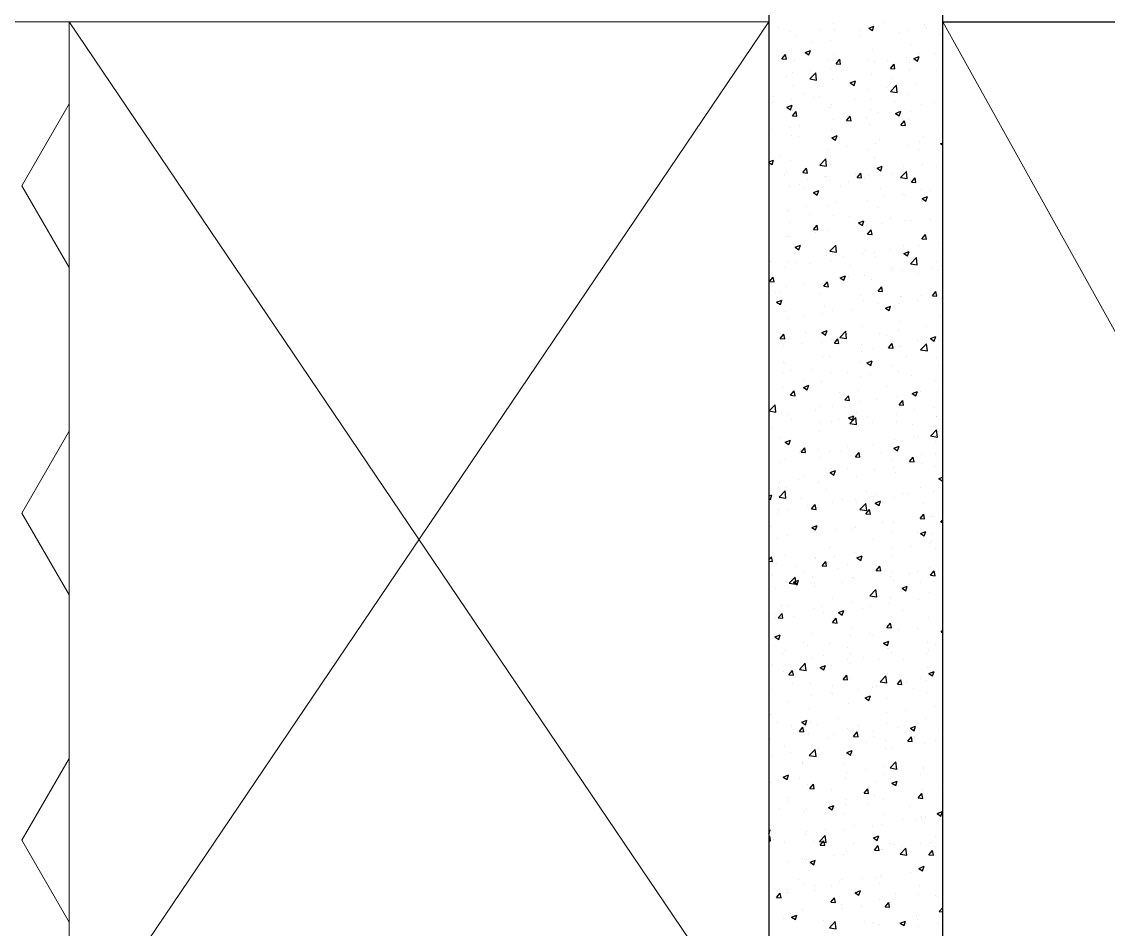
# Model space of a CAD drawing. Header units: millimetres. Extents: x 331487 to 517269, y 198509 to 399936.
# Drawn here: x 396972 to 398409, y 380013 to 381214 of the extents above; entities that cross this region are included whole.
import ezdxf

# ---------------------------------------------------------------- set-up
doc = ezdxf.new("R2010")
doc.units = ezdxf.units.MM
doc.header["$MEASUREMENT"] = 0
doc.linetypes.add('DASHED', pattern=[0.75, 0.5, -0.25])
doc.linetypes.add('DASHED2', pattern=[0.375, 0.25, -0.125])
doc.layers.add('9th_Sunk', color=251, linetype='DASHED', lineweight=5)
doc.layers.add('BEAM', color=1, linetype='Continuous', lineweight=5)
doc.layers.add('COLUMN', color=6, linetype='Continuous')

msp = doc.modelspace()

# ---------------------------------------------------------------- linework, layer by layer
at = {"layer": '9th_Sunk', "linetype": 'Continuous'}
for p, q in [((396972.3, 380996.9), (397034.8, 381105.2)), ((397034.8, 381105.2), (397035.1, 381105.2)), ((397034.8, 380888.7), (396972.3, 380996.9)), ((397034.8, 380888.7), (397035.1, 380888.7)), ((396972.3, 380563.9), (397034.8, 380672.2)), ((397034.8, 380672.2), (397035.1, 380672.2)), ((397034.8, 380455.7), (396972.3, 380563.9)), ((397034.8, 380455.7), (397035.1, 380455.7)), ((396972.3, 380130.9), (397034.8, 380239.1)), ((397034.8, 380239.1), (397035.1, 380239.1)), ((397034.8, 380022.6), (396972.3, 380130.9)), ((397034.8, 380022.6), (397035.1, 380022.6))]:
    msp.add_line(p, q, dxfattribs=at)
at = {"layer": 'BEAM', "linetype": 'DASHED2', "ltscale": 500}
msp.add_line((397035.1, 381214), (393820.1, 381214), dxfattribs=at)
at = {"layer": 'BEAM', "ltscale": 250}
for p, q in [((397035.1, 379844), (397035.1, 381214)), ((397035.1, 379844), (397960.1, 381214)), ((397035.1, 381214), (397960.1, 379844)), ((397035.1, 381214), (397960.1, 381214)), ((398190.1, 381214), (399990.1, 377974))]:
    msp.add_line(p, q, dxfattribs=at)
at = {"layer": 'COLUMN'}
for p, q in [((397960.1, 381444), (397960.1, 377744)), ((398190.1, 377974), (398190.1, 381444)), ((398190.1, 381214), (399990.1, 381214))]:
    msp.add_line(p, q, dxfattribs=at)
at = {"layer": 'COLUMN', "color": 2, "linetype": 'Continuous'}
for p, q in [((397973.3, 381206.5), (397973.3, 381206.5)), ((398026.7, 381204.2), (398026.7, 381204.2)), ((398045.8, 381211.1), (398045.8, 381211.1)), ((398047.3, 381203.9), (398047.3, 381203.9)), ((398092.2, 381205.6), (398099.2, 381208.3)), ((398092.2, 381205.6), (398097.2, 381202.2)), ((398097.2, 381202.2), (398099.2, 381208.3)), ((398098.6, 381210.9), (398098.6, 381210.9)), ((398112.4, 381213.2), (398112.4, 381213.2)), ((398165.8, 381210.9), (398165.8, 381210.9)), ((398168.3, 381206.1), (398168.3, 381206.1)), ((397987.5, 381201.1), (397987.5, 381201.1)), ((397995.3, 381196.4), (397995.3, 381196.4)), ((398042.2, 381189.5), (398042.2, 381189.5)), ((398080.1, 381202), (398080.1, 381202)), ((398080.1, 381194.5), (398080.1, 381194.5)), ((398133.5, 381199.7), (398133.5, 381199.7)), ((398143.2, 381202.8), (398143.2, 381202.8)), ((398186.8, 381197.5), (398186.8, 381197.5)), ((398008.2, 381173.3), (398015.2, 381176)), ((398013.1, 381170), (398015.2, 381176)), ((398017.2, 381186.2), (398017.2, 381186.2)), ((398097.4, 381177.6), (398097.4, 381177.6)), ((398147.9, 381184), (398147.9, 381184)), ((397977.4, 381164.8), (397982.3, 381170.5)), ((397977.4, 381164.8), (397983.4, 381164.3)), ((397983.4, 381164.3), (397982.3, 381170.5)), ((397985.7, 381166.8), (397985.7, 381166.8)), ((397994.1, 381163.1), (397994.1, 381163.1)), ((398008.2, 381173.3), (398013.1, 381170)), ((398039.1, 381164.6), (398039.1, 381164.6)), ((398046, 381170.6), (398046, 381170.6)), ((398049.2, 381158.5), (398054, 381164.3)), ((398055.1, 381158), (398054, 381164.3)), ((398092.5, 381162.3), (398092.5, 381162.3)), ((398100, 381161.5), (398100, 381161.5)), ((398116.9, 381163.3), (398116.9, 381163.3)), ((398142, 381166.6), (398142, 381166.6)), ((398151.9, 381165.3), (398158.9, 381168)), ((398151.9, 381165.3), (398156.9, 381162)), ((398156.9, 381162), (398158.9, 381168)), ((398158.3, 381171.5), (398158.3, 381171.5)), ((398179.8, 381171.6), (398179.8, 381171.6)), ((397990.9, 381146.7), (397990.9, 381146.7)), ((398014.4, 381138.3), (398022.2, 381146.4)), ((398015.9, 381150), (398015.9, 381150)), ((398023.3, 381136.9), (398022.2, 381146.4)), ((398041.7, 381151.5), (398041.7, 381151.5)), ((398049.2, 381158.5), (398055.1, 381158)), ((398053.8, 381155), (398053.8, 381155)), ((398120.9, 381152.3), (398125.7, 381158)), ((398120.9, 381152.3), (398126.9, 381151.7)), ((398126.9, 381151.7), (398125.7, 381158)), ((398145.9, 381160.1), (398145.9, 381160.1)), ((398146.7, 381150.7), (398146.7, 381150.7)), ((398182.3, 381149.5), (398182.3, 381149.5)), ((397983.3, 381141.5), (397983.3, 381141.5)), ((398014.4, 381138.3), (398023.3, 381136.9)), ((398044.8, 381137.3), (398044.8, 381137.3)), ((398067.9, 381133.1), (398074.9, 381135.8)), ((398067.9, 381133.1), (398072.8, 381129.7)), ((398072.8, 381129.7), (398074.9, 381135.8)), ((398096.2, 381144.3), (398096.2, 381144.3)), ((398123.9, 381139.5), (398123.9, 381139.5)), ((398153.5, 381132.2), (398153.5, 381132.2)), ((397992.9, 381129.8), (397992.9, 381129.8)), ((398007.3, 381119.5), (398007.3, 381119.5)), ((398065.6, 381129.5), (398065.6, 381129.5)), ((398090.6, 381123.9), (398090.6, 381123.9)), ((398115.7, 381127.2), (398115.7, 381127.2)), ((398121.1, 381121.7), (398128.9, 381129.9)), ((398121.1, 381121.7), (398130, 381120.3)), ((398130, 381120.3), (398128.9, 381129.8)), ((397964.6, 381107.3), (397964.6, 381107.3)), ((397966.2, 381115.7), (397966.2, 381115.7)), ((397983.8, 381100.8), (397990.8, 381103.5)), ((397988.8, 381097.5), (397990.8, 381103.5)), ((397989.6, 381110.6), (397989.6, 381110.6)), ((398019.6, 381113.5), (398019.6, 381113.5)), ((398027.5, 381115.6), (398027.5, 381115.6)), ((398043.6, 381104), (398043.6, 381104)), ((398073, 381111.2), (398073, 381111.2)), ((398094.9, 381111), (398094.9, 381111)), ((398126.4, 381109), (398126.4, 381109)), ((398145.5, 381117.5), (398145.5, 381117.5)), ((398162.1, 381104.5), (398162.1, 381104.5)), ((398179.8, 381106.7), (398179.8, 381106.7)), ((397983.8, 381100.8), (397988.8, 381097.5)), ((397987.3, 381102.3), (397987.3, 381102.3)), ((397991.3, 381089.6), (397996.1, 381095.3)), ((397991.3, 381089.6), (397997.3, 381089.1)), ((397991.7, 381096.5), (397991.7, 381096.5)), ((397997.3, 381089.1), (397996.1, 381095.3)), ((398040.7, 381100), (398040.7, 381100)), ((398063, 381083.3), (398067.9, 381089.1)), ((398069, 381082.8), (398067.9, 381089)), ((398094.1, 381097.8), (398094.1, 381097.8)), ((398103.8, 381094.5), (398103.8, 381094.5)), ((398127.2, 381092.7), (398127.2, 381092.7)), ((398127.6, 381092.8), (398134.6, 381095.5)), ((398127.6, 381092.8), (398132.5, 381089.5)), ((398132.5, 381089.5), (398134.6, 381095.5)), ((398147.5, 381095.5), (398147.5, 381095.5)), ((397987.2, 381074.5), (397987.2, 381074.5)), ((398001.2, 381076.1), (398001.2, 381076.1)), ((398045.5, 381084.5), (398045.5, 381084.5)), ((398063, 381083.3), (398069, 381082.8)), ((398064.3, 381084.4), (398064.3, 381084.4)), ((398089.3, 381087.7), (398089.3, 381087.7)), ((398093.7, 381077.8), (398093.7, 381077.8)), ((398134.8, 381077), (398139.6, 381082.8)), ((398134.8, 381077), (398140.7, 381076.5)), ((398140.7, 381076.5), (398139.6, 381082.8)), ((398144.2, 381084.2), (398144.2, 381084.2)), ((397963.3, 381071.1), (397963.3, 381071.1)), ((397990.4, 381063.2), (397990.4, 381063.2)), ((397999.7, 381062.6), (397999.7, 381062.6)), ((398042.4, 381070.7), (398042.4, 381070.7)), ((398043.5, 381060.6), (398050.5, 381063.3)), ((398043.5, 381060.6), (398048.5, 381057.2)), ((398048.5, 381057.2), (398050.5, 381063.3)), ((398053.1, 381060.4), (398053.1, 381060.4)), ((398164.1, 381061.6), (398164.1, 381061.6)), ((398189.1, 381064.9), (398189.1, 381064.9)), ((398063, 381048.3), (398063, 381048.3)), ((398100.9, 381053.3), (398100.9, 381053.3)), ((398106.5, 381058.1), (398106.5, 381058.1)), ((398143, 381050.9), (398143, 381050.9)), ((398159.9, 381055.9), (398159.9, 381055.9)), ((398187.2, 381052.6), (398190.1, 381053.7)), ((398187.2, 381052.6), (398190.1, 381050.6)), ((397974.9, 381036.7), (397974.9, 381036.7)), ((398027.7, 381024.3), (398035.4, 381032.4)), ((398036.5, 381022.9), (398035.4, 381032.4)), ((398038, 381045), (398038, 381045)), ((398041.2, 381037.4), (398041.2, 381037.4)), ((398092.5, 381044.5), (398092.5, 381044.5)), ((398099.7, 381034.9), (398099.7, 381034.9)), ((398158, 381044.9), (398158, 381044.9)), ((397960.1, 381028.6), (397966.5, 381031)), ((397960.1, 381027.9), (397964.5, 381025)), ((397964.5, 381025), (397966.5, 381031)), ((397989.2, 381029.9), (397989.2, 381029.9)), ((398005.2, 381014.4), (398010, 381020.1)), ((398011.2, 381013.8), (398010, 381020.1)), ((398027.6, 381024.3), (398036.5, 381022.9)), ((398041.4, 381024.8), (398041.4, 381024.8)), ((398103.2, 381020.3), (398110.2, 381023)), ((398103.2, 381020.3), (398108.2, 381016.9)), ((398108.2, 381016.9), (398110.2, 381023)), ((398137.8, 381022.2), (398137.8, 381022.2)), ((398141.8, 381017.6), (398141.8, 381017.6)), ((398162.8, 381025.5), (398162.8, 381025.5)), ((398182, 381022.9), (398182, 381022.9)), ((397980.3, 381011.5), (397980.3, 381011.5)), ((397983, 381014.8), (397983, 381014.8)), ((398005.2, 381014.4), (398011.2, 381013.8)), ((398011.7, 381005.6), (398011.7, 381005.6)), ((398033.6, 381009.3), (398033.6, 381009.3)), ((398036.7, 381008.9), (398036.7, 381008.9)), ((398040, 381004.1), (398040, 381004.1)), ((398065.3, 381002.9), (398065.3, 381002.9)), ((398074.6, 381013.8), (398074.6, 381013.8)), ((398076.9, 381008.1), (398081.7, 381013.8)), ((398076.9, 381008.1), (398082.9, 381007.6)), ((398082.9, 381007.6), (398081.7, 381013.8)), ((398087, 381007), (398087, 381007)), ((398091.3, 381011.2), (398091.3, 381011.2)), ((398123.6, 381012.9), (398123.6, 381012.9)), ((398134.4, 381007.8), (398142.2, 381015.9)), ((398134.4, 381007.8), (398143.3, 381006.4)), ((398140.4, 381004.8), (398140.4, 381004.8)), ((398143.3, 381006.4), (398142.2, 381015.9)), ((398148.6, 381001.8), (398153.5, 381007.6)), ((398154.6, 381001.3), (398153.5, 381007.6)), ((397988, 380996.6), (397988, 380996.6)), ((398001.3, 380998.1), (398001.3, 380998.1)), ((398007, 380992.9), (398007, 380992.9)), ((398019.2, 380988), (398026.2, 380990.7)), ((398024.2, 380984.7), (398026.2, 380990.7)), ((398054.7, 380995.9), (398054.7, 380995.9)), ((398108.1, 380993.6), (398108.1, 380993.6)), ((398148.6, 381001.8), (398154.6, 381001.3)), ((398161.5, 380991.4), (398161.5, 380991.4)), ((398174.4, 380991), (398174.4, 380991)), ((398019.2, 380988), (398024.2, 380984.7)), ((398048.3, 380974.4), (398048.3, 380974.4)), ((398090.1, 380977.9), (398090.1, 380977.9)), ((398111.5, 380982.7), (398111.5, 380982.7)), ((398136.5, 380986), (398136.5, 380986)), ((398140.6, 380984.3), (398140.6, 380984.3)), ((398161.8, 380977.9), (398161.8, 380977.9)), ((398162.9, 380980), (398169.9, 380982.7)), ((398162.9, 380980), (398167.9, 380976.7)), ((398167.9, 380976.7), (398169.9, 380982.7)), ((397960.4, 380960.7), (397960.4, 380960.7)), ((397985.4, 380966.1), (397985.4, 380966.1)), ((397986.8, 380963.4), (397986.8, 380963.4)), ((398010.4, 380969.4), (398010.4, 380969.4)), ((398038.7, 380970.8), (398038.7, 380970.8)), ((398103.5, 380967.9), (398103.5, 380967.9)), ((397986.9, 380947.9), (397986.9, 380947.9)), ((398013.8, 380958.5), (398013.8, 380958.5)), ((398045.2, 380957.9), (398045.2, 380957.9)), ((398067.1, 380956.2), (398067.1, 380956.2)), ((398078.9, 380947.8), (398085.9, 380950.5)), ((398078.9, 380947.8), (398083.9, 380944.4)), ((398083.9, 380944.4), (398085.9, 380950.5)), ((398110.2, 380946.6), (398110.2, 380946.6)), ((398120.5, 380954), (398120.5, 380954)), ((398139.4, 380951), (398139.4, 380951)), ((398148.1, 380951.6), (398148.1, 380951.6)), ((398173.9, 380951.7), (398173.9, 380951.7)), ((398019.1, 380939.1), (398023.9, 380944.9)), ((398019.1, 380939.1), (398025, 380938.6)), ((398022, 380935), (398022, 380935)), ((398025, 380938.6), (398023.9, 380944.9)), ((398037.5, 380937.6), (398037.5, 380937.6)), ((398085.1, 380943.3), (398085.1, 380943.3)), ((398088.9, 380944.6), (398088.9, 380944.6)), ((398090.8, 380932.9), (398095.6, 380938.6)), ((398090.8, 380932.9), (398096.8, 380932.3)), ((398096.8, 380932.3), (398095.6, 380938.6)), ((398162.5, 380926.6), (398167.3, 380932.3)), ((398168.5, 380926.1), (398167.3, 380932.3)), ((397984.1, 380930), (397984.1, 380930)), ((397985.6, 380930.1), (397985.6, 380930.1)), ((397994.9, 380915.5), (398001.9, 380918.2)), ((397999.8, 380912.2), (398001.9, 380918.2)), ((398040.9, 380910.4), (398048.7, 380918.5)), ((398049.8, 380909), (398048.7, 380918.5)), ((398138.2, 380917.7), (398138.2, 380917.7)), ((398157.7, 380918.2), (398157.7, 380918.2)), ((398162.5, 380926.6), (398168.5, 380926.1)), ((398184.9, 380920.4), (398184.9, 380920.4)), ((398190.1, 380925.2), (398190.1, 380925.2)), ((397994.3, 380907.4), (397994.3, 380907.4)), ((397994.9, 380915.5), (397999.8, 380912.2)), ((398036.3, 380904.3), (398036.3, 380904.3)), ((398040.9, 380910.3), (398049.8, 380909)), ((398047.7, 380905.1), (398047.7, 380905.1)), ((398058.8, 380903.8), (398058.8, 380903.8)), ((398083.9, 380907.1), (398083.9, 380907.1)), ((398087.7, 380911.3), (398087.7, 380911.3)), ((398099.4, 380908.2), (398099.4, 380908.2)), ((398101, 380902.9), (398101, 380902.9)), ((398121.7, 380912.1), (398121.7, 380912.1)), ((398138.6, 380907.5), (398145.6, 380910.2)), ((398138.6, 380907.5), (398143.6, 380904.2)), ((398143.6, 380904.2), (398145.6, 380910.2)), ((397962, 380896.2), (397962, 380896.2)), ((397982.7, 380888.2), (397982.7, 380888.2)), ((397984.4, 380896.8), (397984.4, 380896.8)), ((397995.7, 380895.5), (397995.7, 380895.5)), ((398015.4, 380893.9), (398015.4, 380893.9)), ((398041.1, 380898.2), (398041.1, 380898.2)), ((398068.7, 380891.7), (398068.7, 380891.7)), ((398122.1, 380889.4), (398122.1, 380889.4)), ((398147.6, 380893.8), (398155.4, 380901.9)), ((398147.6, 380893.8), (398156.5, 380892.4)), ((398154.4, 380900.6), (398154.4, 380900.6)), ((398156.5, 380892.4), (398155.4, 380901.9)), ((398181.7, 380896.3), (398181.7, 380896.3)), ((398188.9, 380891.9), (398188.9, 380891.9)), ((397961.2, 380870.2), (397966, 380875.9)), ((397967.2, 380869.7), (397966, 380875.9)), ((398054.6, 380875.3), (398061.6, 380878)), ((398054.6, 380875.3), (398059.5, 380871.9)), ((398059.5, 380871.9), (398061.6, 380878)), ((398065, 380876.3), (398065, 380876.3)), ((398086.4, 380878), (398086.4, 380878)), ((398123.3, 380886.3), (398123.3, 380886.3)), ((398136.9, 380884.4), (398136.9, 380884.4)), ((398158.6, 380881), (398158.6, 380881)), ((398175.5, 380887.2), (398175.5, 380887.2)), ((398183.6, 380884.3), (398183.6, 380884.3)), ((397961.2, 380870.2), (397967.2, 380869.7)), ((397983.2, 380863.5), (397983.2, 380863.5)), ((398006.7, 380866.3), (398006.7, 380866.3)), ((398032.5, 380864.4), (398032.5, 380864.4)), ((398032.9, 380863.9), (398037.8, 380869.7)), ((398032.9, 380863.9), (398038.9, 380863.4)), ((398035.1, 380871), (398035.1, 380871)), ((398038.9, 380863.4), (398037.8, 380869.7)), ((398057.6, 380867.7), (398057.6, 380867.7)), ((398095.4, 380872.7), (398095.4, 380872.7)), ((398104.7, 380857.6), (398109.5, 380863.4)), ((398110.6, 380857.1), (398109.5, 380863.4)), ((397969.4, 380856.1), (397969.4, 380856.1)), ((397970.5, 380843), (397977.5, 380845.7)), ((397974.4, 380856.5), (397974.4, 380856.5)), ((397975.5, 380839.7), (397977.5, 380845.7)), ((398027.8, 380854.3), (398027.8, 380854.3)), ((398081.1, 380852), (398081.1, 380852)), ((398085.2, 380844.7), (398085.2, 380844.7)), ((398104.7, 380857.6), (398110.6, 380857.1)), ((398134.5, 380849.8), (398134.5, 380849.8)), ((398135.7, 380851.1), (398135.7, 380851.1)), ((398157.3, 380844.8), (398157.3, 380844.8)), ((398161.5, 380851.3), (398161.5, 380851.3)), ((398176.4, 380851.4), (398181.2, 380857.1)), ((398176.4, 380851.4), (398182.4, 380850.9)), ((398182.4, 380850.8), (398181.2, 380857.1)), ((398187.7, 380858.6), (398187.7, 380858.6)), ((398187.9, 380847.5), (398187.9, 380847.5)), ((397970.5, 380843), (397975.5, 380839.7)), ((398033.9, 380837.7), (398033.9, 380837.7)), ((398044.9, 380831.3), (398044.9, 380831.3)), ((398069.1, 380833.2), (398069.1, 380833.2)), ((398103.2, 380841.3), (398103.2, 380841.3)), ((398114.3, 380835), (398121.3, 380837.7)), ((398114.3, 380835), (398119.2, 380831.7)), ((398119.2, 380831.7), (398121.2, 380837.7)), ((398132.3, 380841.5), (398132.3, 380841.5)), ((397981.9, 380830.2), (397981.9, 380830.2)), ((397986.6, 380821.2), (397986.6, 380821.2)), ((398006.2, 380825), (398006.2, 380825)), ((398031.3, 380828.2), (398031.3, 380828.2)), ((398134.5, 380817.8), (398134.5, 380817.8)), ((398186.5, 380825.3), (398186.5, 380825.3)), ((398008.3, 380803.2), (398008.3, 380803.2)), ((398030.2, 380802.8), (398037.2, 380805.4)), ((398030.2, 380802.8), (398035.2, 380799.4)), ((398032.7, 380804.4), (398032.7, 380804.4)), ((398035.2, 380799.4), (398037.2, 380805.4)), ((398054.2, 380796.4), (398062, 380804.5)), ((398063, 380795), (398061.9, 380804.5)), ((398084, 380811.4), (398084, 380811.4)), ((398106, 380802.1), (398106, 380802.1)), ((398131, 380805.4), (398131, 380805.4)), ((398168.9, 380810.4), (398168.9, 380810.4)), ((397975.1, 380795), (397979.9, 380800.7)), ((397975.1, 380795), (397981.1, 380794.5)), ((397976, 380792), (397976, 380792)), ((397981.1, 380794.4), (397979.9, 380800.7)), ((397980.7, 380796.9), (397980.7, 380796.9)), ((398005, 380788.8), (398005, 380788.8)), ((398029.4, 380789.7), (398029.4, 380789.7)), ((398042.8, 380793.8), (398042.8, 380793.8)), ((398046.8, 380788.7), (398051.6, 380794.4)), ((398046.8, 380788.7), (398052.8, 380788.2)), ((398052.8, 380788.2), (398051.6, 380794.4)), ((398054.2, 380796.4), (398063, 380795)), ((398061.7, 380800.9), (398061.7, 380800.9)), ((398082.8, 380787.5), (398082.8, 380787.5)), ((398115.1, 380798.7), (398115.1, 380798.7)), ((398118.5, 380782.4), (398123.4, 380788.2)), ((398124.5, 380781.9), (398123.4, 380788.2)), ((398157.4, 380791.6), (398157.4, 380791.6)), ((398160.9, 380779.8), (398168.7, 380788)), ((398168.4, 380796.4), (398168.4, 380796.4)), ((398169.8, 380778.4), (398168.7, 380787.9)), ((398173.9, 380794.7), (398180.9, 380797.4)), ((398173.9, 380794.7), (398178.9, 380791.4)), ((398178.9, 380791.4), (398180.9, 380797.4)), ((398185.2, 380792.1), (398185.2, 380792.1)), ((397979.9, 380785.5), (397979.9, 380785.5)), ((398082.8, 380778.2), (398082.8, 380778.2)), ((398099.1, 380781.6), (398099.1, 380781.6)), ((398118.5, 380782.4), (398124.5, 380781.9)), ((398133.3, 380784.6), (398133.3, 380784.6)), ((398136.1, 380785.2), (398136.1, 380785.2)), ((398160.9, 380779.8), (398169.8, 380778.4)), ((398189.5, 380783), (398189.5, 380783)), ((397979.5, 380763.6), (397979.5, 380763.6)), ((397982.4, 380761.6), (397982.4, 380761.6)), ((398031.4, 380771.1), (398031.4, 380771.1)), ((398040.8, 380771.6), (398040.8, 380771.6)), ((398079.7, 380762.7), (398079.7, 380762.7)), ((398089.9, 380762.5), (398096.9, 380765.2)), ((398089.9, 380762.5), (398094.9, 380759.1)), ((398094.9, 380759.1), (398096.9, 380765.2)), ((398104.7, 380766), (398104.7, 380766)), ((398123, 380759.6), (398123, 380759.6)), ((398142.6, 380770.9), (398142.6, 380770.9)), ((398181.4, 380769.7), (398181.4, 380769.7)), ((398184, 380758.8), (398184, 380758.8)), ((397978.6, 380749.4), (397978.6, 380749.4)), ((397988.4, 380752.3), (397988.4, 380752.3)), ((398016.5, 380754.4), (398016.5, 380754.4)), ((398041.8, 380750.1), (398041.8, 380750.1)), ((398064.7, 380749.6), (398064.7, 380749.6)), ((398081.6, 380744.9), (398081.6, 380744.9)), ((398095.2, 380747.8), (398095.2, 380747.8)), ((398132.1, 380751.3), (398132.1, 380751.3)), ((398148.5, 380745.6), (398148.5, 380745.6)), ((397978.3, 380730.3), (397978.3, 380730.3)), ((398005.9, 380730.2), (398012.9, 380732.9)), ((398005.9, 380730.2), (398010.9, 380726.9)), ((398006.4, 380739.6), (398006.4, 380739.6)), ((398010.9, 380726.9), (398012.9, 380732.9)), ((398030.2, 380737.8), (398030.2, 380737.8)), ((398116.3, 380731.5), (398116.3, 380731.5)), ((398179.4, 380739.8), (398179.4, 380739.8)), ((397989, 380719.8), (397993.8, 380725.5)), ((397989, 380719.8), (397994.9, 380719.2)), ((397994.9, 380719.2), (397993.8, 380725.5)), ((398053.4, 380723.2), (398053.4, 380723.2)), ((398060.7, 380713.5), (398065.5, 380719.2)), ((398066.7, 380713), (398065.5, 380719.2)), ((398078.4, 380726.5), (398078.4, 380726.5)), ((398130.9, 380718), (398130.9, 380718)), ((398149.6, 380722.2), (398156.6, 380724.9)), ((398149.6, 380722.2), (398154.6, 380718.9)), ((398154.6, 380718.9), (398156.6, 380724.9)), ((398161.2, 380724.6), (398161.2, 380724.6)), ((398182.8, 380725.5), (398182.8, 380725.5)), ((397960.7, 380699), (397968.5, 380707.1)), ((397969.6, 380697.6), (397968.5, 380707.1)), ((397968.9, 380701.2), (397968.9, 380701.2)), ((397990.2, 380714.9), (397990.2, 380714.9)), ((398029, 380704.5), (398029, 380704.5)), ((398044.6, 380704.6), (398044.6, 380704.6)), ((398060.7, 380713.5), (398066.7, 380713)), ((398080.4, 380711.6), (398080.4, 380711.6)), ((398102.9, 380714.6), (398102.9, 380714.6)), ((398132.4, 380707.2), (398137.2, 380713)), ((398132.4, 380707.2), (398138.4, 380706.7)), ((398138.4, 380706.7), (398137.2, 380712.9)), ((398178.2, 380703.7), (398178.2, 380703.7)), ((397960.7, 380699), (397969.6, 380697.6)), ((397977.1, 380697), (397977.1, 380697)), ((397986.3, 380694.6), (397986.3, 380694.6)), ((397990, 380687.8), (397990, 380687.8)), ((398022.3, 380699), (398022.3, 380699)), ((398052.1, 380687.1), (398052.1, 380687.1)), ((398065.6, 380690), (398072.6, 380692.7)), ((398065.6, 380690), (398070.6, 380686.6)), ((398067.4, 380682.4), (398075.2, 380690.5)), ((398070.6, 380686.6), (398072.6, 380692.7)), ((398076.3, 380681), (398075.2, 380690.5)), ((398075.7, 380696.7), (398075.7, 380696.7)), ((398090, 380692.1), (398090, 380692.1)), ((398129.1, 380694.5), (398129.1, 380694.5)), ((398153.1, 380700.4), (398153.1, 380700.4)), ((398181.6, 380692.2), (398181.6, 380692.2)), ((398182.5, 380692.2), (398182.5, 380692.2)), ((397963.9, 380675.5), (397963.9, 380675.5)), ((398027.1, 380683.8), (398027.1, 380683.8)), ((398043.4, 380685.6), (398043.4, 380685.6)), ((398067.4, 380682.4), (398076.3, 380681)), ((398079.1, 380678.3), (398079.1, 380678.3)), ((398096.8, 380683.3), (398096.8, 380683.3)), ((398129.6, 380684.7), (398129.6, 380684.7)), ((398150.2, 380681), (398150.2, 380681)), ((398174.2, 380665.9), (398181.9, 380674)), ((398183, 380664.5), (398181.9, 380674)), ((397975.9, 380663.7), (397975.9, 380663.7)), ((397981.6, 380657.7), (397988.6, 380660.4)), ((397986.5, 380654.4), (397988.6, 380660.4)), ((398027.8, 380671.2), (398027.8, 380671.2)), ((398126.8, 380660.9), (398126.8, 380660.9)), ((398151.9, 380664.2), (398151.9, 380664.2)), ((398157.1, 380665), (398157.1, 380665)), ((398174.1, 380665.9), (398183, 380664.5)), ((398180.4, 380658.9), (398180.4, 380658.9)), ((398189.7, 380669.2), (398189.7, 380669.2)), ((397981.6, 380657.7), (397986.5, 380654.4)), ((398000.8, 380644.3), (398000.8, 380644.3)), ((398002.4, 380648.2), (398002.4, 380648.2)), ((398002.8, 380644.5), (398007.7, 380650.3)), ((398002.8, 380644.5), (398008.8, 380644)), ((398008.8, 380644), (398007.7, 380650.3)), ((398025.8, 380647.6), (398025.8, 380647.6)), ((398040.5, 380645), (398040.5, 380645)), ((398055.8, 380645.9), (398055.8, 380645.9)), ((398063.7, 380652.6), (398063.7, 380652.6)), ((398074.6, 380638.3), (398079.4, 380644)), ((398077.9, 380645), (398077.9, 380645)), ((398080.5, 380637.7), (398079.4, 380644)), ((398098.8, 380655), (398098.8, 380655)), ((398109.2, 380643.7), (398109.2, 380643.7)), ((398125.3, 380649.7), (398132.3, 380652.4)), ((398125.3, 380649.7), (398130.3, 380646.4)), ((398128.4, 380651.4), (398128.4, 380651.4)), ((398130.2, 380646.4), (398132.3, 380652.4)), ((397974.6, 380630.5), (397974.6, 380630.5)), ((397982.2, 380635), (397982.2, 380635)), ((398026.6, 380638), (398026.6, 380638)), ((398074.6, 380638.3), (398080.5, 380637.7)), ((398122.8, 380633), (398122.8, 380633)), ((398146.3, 380632), (398151.1, 380637.7)), ((398146.3, 380632), (398152.3, 380631.5)), ((398152.3, 380631.5), (398151.1, 380637.7)), ((398162.6, 380641.4), (398162.6, 380641.4)), ((398163.4, 380629.8), (398163.4, 380629.8)), ((398181.1, 380643), (398181.1, 380643)), ((398041.3, 380617.5), (398048.3, 380620.2)), ((398041.3, 380617.5), (398046.2, 380614.1)), ((398046.2, 380614.1), (398048.3, 380620.2)), ((398064.4, 380623), (398064.4, 380623)), ((398100.5, 380621.5), (398100.5, 380621.5)), ((398125.5, 380624.8), (398125.5, 380624.8)), ((398127.2, 380618.1), (398127.2, 380618.1)), ((398179.2, 380625.6), (398179.2, 380625.6)), ((397974.4, 380604.9), (397974.4, 380604.9)), ((397999.5, 380608.2), (397999.5, 380608.2)), ((398006.1, 380613), (398006.1, 380613)), ((398025.4, 380604.7), (398025.4, 380604.7)), ((398037.4, 380613.2), (398037.4, 380613.2)), ((398076.7, 380611.7), (398076.7, 380611.7)), ((398185, 380609.5), (398190.1, 380611.4)), ((398185, 380609.5), (398189.9, 380606.1)), ((398189.9, 380606.1), (398190.1, 380606.7)), ((397960.1, 380586.3), (397964.2, 380587.9)), ((397962.2, 380581.9), (397964.2, 380587.9)), ((397973.4, 380597.2), (397973.4, 380597.2)), ((397974, 380585), (397981.7, 380593.1)), ((397982.8, 380583.6), (397981.7, 380593.1)), ((397982.9, 380597.1), (397982.9, 380597.1)), ((398036.3, 380594.8), (398036.3, 380594.8)), ((398089.7, 380592.6), (398089.7, 380592.6)), ((398102.6, 380588), (398102.6, 380588)), ((398137.1, 380590.3), (398137.1, 380590.3)), ((398143.1, 380590.3), (398143.1, 380590.3)), ((398160.9, 380598), (398160.9, 380598)), ((398177.9, 380592.3), (398177.9, 380592.3)), ((397960.1, 380583.3), (397962.2, 380581.9)), ((397973.9, 380585), (397982.8, 380583.6)), ((398004, 380583.6), (398004, 380583.6)), ((398011, 380573.7), (398011, 380573.7)), ((398016.7, 380569.3), (398021.5, 380575.1)), ((398022.7, 380568.8), (398021.5, 380575.1)), ((398044.3, 380578), (398044.3, 380578)), ((398057.4, 380581.4), (398057.4, 380581.4)), ((398074.2, 380582.1), (398074.2, 380582.1)), ((398075.5, 380578.4), (398075.5, 380578.4)), ((398080.7, 380568.5), (398088.5, 380576.6)), ((398089.6, 380567.1), (398088.5, 380576.6)), ((398099.2, 380585.4), (398099.2, 380585.4)), ((398100.9, 380577.2), (398107.9, 380579.9)), ((398100.9, 380577.2), (398105.9, 380573.8)), ((398105.9, 380573.8), (398107.9, 380579.9)), ((398110.8, 380579.1), (398110.8, 380579.1)), ((398126, 380584.8), (398126, 380584.8)), ((398164.2, 380576.9), (398164.2, 380576.9)), ((397972.2, 380563.9), (397972.2, 380563.9)), ((397973.2, 380568.8), (397973.2, 380568.8)), ((397986, 380568), (397986, 380568)), ((398016.7, 380569.3), (398022.7, 380568.8)), ((398024.1, 380571.4), (398024.1, 380571.4)), ((398080.7, 380568.5), (398089.6, 380567.1)), ((398088.4, 380563), (398093.3, 380568.8)), ((398088.4, 380563), (398094.4, 380562.5)), ((398094.4, 380562.5), (398093.3, 380568.8)), ((398160.2, 380556.8), (398165, 380562.5)), ((398166.1, 380556.2), (398165, 380562.5)), ((398174, 380559.2), (398174, 380559.2)), ((398176.7, 380559), (398176.7, 380559)), ((397963, 380546.2), (397963, 380546.2)), ((398016.4, 380544), (398016.4, 380544)), ((398016.9, 380545), (398023.9, 380547.6)), ((398016.9, 380545), (398021.9, 380541.6)), ((398021.9, 380541.6), (398023.9, 380547.6)), ((398072.9, 380545.9), (398072.9, 380545.9)), ((398074.3, 380545.1), (398074.3, 380545.1)), ((398110.8, 380550.9), (398110.8, 380550.9)), ((398124.8, 380551.5), (398124.8, 380551.5)), ((398160.2, 380556.8), (398166.1, 380556.2)), ((398187.4, 380551.9), (398190.1, 380554.8)), ((398187.4, 380551.9), (398190.1, 380551.5)), ((397971, 380530.6), (397971, 380530.6)), ((397984.7, 380534.3), (397984.7, 380534.3)), ((398022.9, 380538.1), (398022.9, 380538.1)), ((398047.9, 380542.6), (398047.9, 380542.6)), ((398069.8, 380541.7), (398069.8, 380541.7)), ((398123.2, 380539.5), (398123.2, 380539.5)), ((398156.8, 380538.4), (398156.8, 380538.4)), ((398160.6, 380536.9), (398167.6, 380539.6)), ((398160.6, 380536.9), (398165.6, 380533.6)), ((398165.6, 380533.6), (398167.6, 380539.6)), ((398176.6, 380537.2), (398176.6, 380537.2)), ((398040.2, 380518.3), (398040.2, 380518.3)), ((398098.5, 380528.3), (398098.5, 380528.3)), ((398123.6, 380518.2), (398123.6, 380518.2)), ((398147.7, 380519.8), (398147.7, 380519.8)), ((398172.7, 380523.1), (398172.7, 380523.1)), ((398175.5, 380525.7), (398175.5, 380525.7)), ((398180.8, 380516.4), (398180.8, 380516.4)), ((397960.1, 380501.9), (397963.7, 380506.1)), ((397960.1, 380500.3), (397964.8, 380499.9)), ((397964.8, 380499.8), (397963.7, 380506.1)), ((397981.9, 380508.3), (397981.9, 380508.3)), ((398021.6, 380503.2), (398021.6, 380503.2)), ((398021.7, 380504.8), (398021.7, 380504.8)), ((398030.6, 380494.1), (398035.4, 380499.8)), ((398036.6, 380493.6), (398035.4, 380499.8)), ((398046.6, 380506.5), (398046.6, 380506.5)), ((398073.1, 380511.8), (398073.1, 380511.8)), ((398076.6, 380504.7), (398083.6, 380507.4)), ((398076.6, 380504.7), (398081.6, 380501.3)), ((398081.6, 380501.3), (398083.6, 380507.4)), ((398084.5, 380511.5), (398084.5, 380511.5)), ((398122.5, 380506.4), (398122.5, 380506.4)), ((397969.8, 380497.3), (397969.8, 380497.3)), ((397996.9, 380492.9), (397996.9, 380492.9)), ((398005.8, 380486.4), (398005.8, 380486.4)), ((398030.6, 380494.1), (398036.6, 380493.6)), ((398050.3, 380490.6), (398050.3, 380490.6)), ((398064.1, 380496.4), (398064.1, 380496.4)), ((398102.3, 380487.8), (398107.1, 380493.6)), ((398102.3, 380487.8), (398108.3, 380487.3)), ((398103.7, 380488.4), (398103.7, 380488.4)), ((398108.3, 380487.3), (398107.1, 380493.6)), ((398157.1, 380486.1), (398157.1, 380486.1)), ((398174, 380481.6), (398178.9, 380487.3)), ((398174.3, 380492.4), (398174.3, 380492.4)), ((398180, 380481), (398178.9, 380487.3)), ((398184.3, 380488.6), (398184.3, 380488.6)), ((397964.7, 380481.7), (397964.7, 380481.7)), ((397987.2, 380471.1), (397995, 380479.2)), ((397987.2, 380471), (397996.1, 380469.7)), ((397992.6, 380472.4), (397999.6, 380475.1)), ((397992.6, 380472.4), (397997.6, 380469.1)), ((397996.1, 380469.7), (397995, 380479.2)), ((397997.6, 380469.1), (397999.6, 380475.1)), ((398018, 380479.4), (398018, 380479.4)), ((398020.5, 380471.5), (398020.5, 380471.5)), ((398058.2, 380472), (398058.2, 380472)), ((398071.4, 380477.2), (398071.4, 380477.2)), ((398071.8, 380478.6), (398071.8, 380478.6)), ((398121.3, 380480.3), (398121.3, 380480.3)), ((398122.4, 380485), (398122.4, 380485)), ((398124.8, 380474.9), (398124.8, 380474.9)), ((398146.4, 380483.6), (398146.4, 380483.6)), ((398160.6, 380471.4), (398160.6, 380471.4)), ((398174, 380481.6), (398180, 380481)), ((398178.2, 380472.7), (398178.2, 380472.7)), ((397968.6, 380464), (397968.6, 380464)), ((397995.3, 380463.7), (397995.3, 380463.7)), ((398020.3, 380467), (398020.3, 380467)), ((398093.9, 380454.5), (398101.7, 380462.6)), ((398102.8, 380453.1), (398101.7, 380462.6)), ((398102.3, 380461.4), (398102.3, 380461.4)), ((398136.3, 380464.4), (398143.3, 380467.1)), ((398136.3, 380464.4), (398141.3, 380461.1)), ((398141.3, 380461.1), (398143.3, 380467.1)), ((398173.1, 380459.2), (398173.1, 380459.2)), ((398044, 380451.4), (398044, 380451.4)), ((398070.6, 380445.3), (398070.6, 380445.3)), ((398093.9, 380454.5), (398102.8, 380453.1)), ((398120.1, 380444.2), (398120.1, 380444.2)), ((398121.1, 380451.7), (398121.1, 380451.7)), ((398157.9, 380449.2), (398157.9, 380449.2)), ((397967.3, 380430.7), (397967.3, 380430.7)), ((397972.7, 380425.2), (397977.6, 380430.9)), ((397977.1, 380442), (397977.1, 380442)), ((397978.7, 380424.6), (397977.6, 380430.9)), ((397985.7, 380441.4), (397985.7, 380441.4)), ((398019.3, 380438.2), (398019.3, 380438.2)), ((398030.4, 380439.8), (398030.4, 380439.8)), ((398031.9, 380432.6), (398031.9, 380432.6)), ((398052.3, 380432.2), (398059.3, 380434.9)), ((398052.3, 380432.2), (398057.3, 380428.8)), ((398057.3, 380428.8), (398059.3, 380434.9)), ((398083.8, 380437.5), (398083.8, 380437.5)), ((398095, 380440.9), (398095, 380440.9)), ((398137.2, 380435.3), (398137.2, 380435.3)), ((397969, 380424.3), (397969, 380424.3)), ((397972.7, 380425.2), (397978.7, 380424.6)), ((397994, 380427.6), (397994, 380427.6)), ((398044.5, 380418.9), (398049.3, 380424.6)), ((398044.5, 380418.9), (398050.4, 380418.4)), ((398050.4, 380418.4), (398049.3, 380424.6)), ((398116.2, 380412.6), (398121, 380418.4)), ((398119.9, 380418.4), (398119.9, 380418.4)), ((398122.2, 380412.1), (398121, 380418.3)), ((398171.9, 380425.9), (398171.9, 380425.9)), ((397968.3, 380399.9), (397975.3, 380402.6)), ((397968.3, 380399.9), (397973.2, 380396.6)), ((397973.2, 380396.6), (397975.3, 380402.6)), ((398018.1, 380404.9), (398018.1, 380404.9)), ((398068.7, 380401.4), (398068.7, 380401.4)), ((398069.4, 380412), (398069.4, 380412)), ((398093.8, 380404.7), (398093.8, 380404.7)), ((398098.2, 380401.7), (398098.2, 380401.7)), ((398116.2, 380412.6), (398122.2, 380412.1)), ((398131.6, 380409.7), (398131.6, 380409.7)), ((398156.5, 380411.7), (398156.5, 380411.7)), ((398187.9, 380406.3), (398190.1, 380409)), ((398187.9, 380406.3), (398190.1, 380406.1)), ((397966.1, 380397.4), (397966.1, 380397.4)), ((397967.7, 380388.1), (397967.7, 380388.1)), ((398005.6, 380393.1), (398005.6, 380393.1)), ((398011, 380388.7), (398011, 380388.7)), ((398039.9, 380391.7), (398039.9, 380391.7)), ((398064.3, 380386.4), (398064.3, 380386.4)), ((398112, 380391.9), (398119, 380394.6)), ((398112, 380391.9), (398116.9, 380388.6)), ((398116.9, 380388.6), (398119, 380394.6)), ((398118.7, 380385.1), (398118.7, 380385.1)), ((398170.6, 380392.6), (398170.6, 380392.6)), ((398180.5, 380389.8), (398180.5, 380389.8)), ((397978.7, 380377.5), (397978.7, 380377.5)), ((397981.6, 380381.7), (397981.6, 380381.7)), ((398016.9, 380371.6), (398016.9, 380371.6)), ((398032, 380375.3), (398032, 380375.3)), ((398068.2, 380378.7), (398068.2, 380378.7)), ((398085.4, 380373), (398085.4, 380373)), ((398117.7, 380384.2), (398117.7, 380384.2)), ((398122.2, 380379.8), (398122.2, 380379.8)), ((398138.8, 380370.7), (398138.8, 380370.7)), ((398168.5, 380378.6), (398168.5, 380378.6)), ((398171.1, 380381.9), (398171.1, 380381.9)), ((397964.9, 380364.1), (397964.9, 380364.1)), ((398000.5, 380357.1), (398008.3, 380365.2)), ((398000.5, 380357.1), (398009.4, 380355.7)), ((398005.5, 380359.7), (398005.5, 380359.7)), ((398009.4, 380355.7), (398008.3, 380365.2)), ((398028, 380359.7), (398035, 380362.3)), ((398028, 380359.7), (398032.9, 380356.3)), ((398032.9, 380356.3), (398035, 380362.3)), ((398042.4, 380362), (398042.4, 380362)), ((398063.8, 380369.7), (398063.8, 380369.7)), ((398067.5, 380365.3), (398067.5, 380365.3)), ((398105.3, 380370.3), (398105.3, 380370.3)), ((398169.4, 380359.3), (398169.4, 380359.3)), ((397979.3, 380353.7), (397979.3, 380353.7)), ((397986.6, 380349.9), (397991.4, 380355.7)), ((397986.6, 380349.9), (397992.6, 380349.4)), ((397992.6, 380349.4), (397991.4, 380355.7)), ((398058.3, 380343.7), (398063.2, 380349.4)), ((398058.3, 380343.7), (398064.3, 380343.1)), ((398064.3, 380343.1), (398063.2, 380349.4)), ((398067, 380345.4), (398067, 380345.4)), ((398107.2, 380340.5), (398115, 380348.7)), ((398116.1, 380339.1), (398115, 380348.6)), ((398117.5, 380351.8), (398117.5, 380351.8)), ((398130.1, 380337.4), (398134.9, 380343.1)), ((398136, 380336.9), (398134.9, 380343.1)), ((398160.4, 380344.8), (398160.4, 380344.8)), ((398167.2, 380342.5), (398167.2, 380342.5)), ((398171.7, 380351.7), (398178.7, 380354.3)), ((398171.7, 380351.7), (398176.6, 380348.3)), ((398176.6, 380348.3), (398178.7, 380354.3)), ((397963.7, 380330.9), (397963.7, 380330.9)), ((397991.1, 380337.9), (397991.1, 380337.9)), ((398015.6, 380338.4), (398015.6, 380338.4)), ((398044.4, 380335.6), (398044.4, 380335.6)), ((398079, 380330.8), (398079, 380330.8)), ((398097.8, 380333.3), (398097.8, 380333.3)), ((398102, 380334.8), (398102, 380334.8)), ((398107.2, 380340.5), (398116.1, 380339.1)), ((398130.1, 380337.4), (398136, 380336.9)), ((398142.2, 380339.2), (398142.2, 380339.2)), ((398151.2, 380331.1), (398151.2, 380331.1)), ((397985.4, 380314.7), (397985.4, 380314.7)), ((398016.1, 380322.6), (398016.1, 380322.6)), ((398041.2, 380325.9), (398041.2, 380325.9)), ((398043.7, 380324.7), (398043.7, 380324.7)), ((398087.6, 380319.4), (398094.6, 380322.1)), ((398087.6, 380319.4), (398092.6, 380316)), ((398092.6, 380316), (398094.6, 380322.1)), ((398116.3, 380318.5), (398116.3, 380318.5)), ((398168.2, 380326), (398168.2, 380326)), ((398014.4, 380305.1), (398014.4, 380305.1)), ((398065.8, 380312.1), (398065.8, 380312.1)), ((398115.9, 380299.7), (398115.9, 380299.7)), ((398140.9, 380303), (398140.9, 380303)), ((398178.8, 380308), (398178.8, 380308)), ((397962.5, 380297.6), (397962.5, 380297.6)), ((397971.6, 380286.8), (397971.6, 380286.8)), ((398003.6, 380287.1), (398010.6, 380289.8)), ((398003.6, 380287.1), (398008.6, 380283.8)), ((398008.6, 380283.8), (398010.6, 380289.8)), ((398014.8, 380286.4), (398014.8, 380286.4)), ((398025, 380284.5), (398025, 380284.5)), ((398052.7, 380291.4), (398052.7, 380291.4)), ((398115.1, 380285.2), (398115.1, 380285.2)), ((398156.2, 380285.1), (398156.2, 380285.1)), ((398167, 380292.7), (398167, 380292.7)), ((397989.8, 380283.1), (397989.8, 380283.1)), ((397992.7, 380273.3), (397992.7, 380273.3)), ((398000.5, 380274.7), (398005.3, 380280.5)), ((398000.5, 380274.7), (398006.5, 380274.2)), ((398006.5, 380274.2), (398005.3, 380280.5)), ((398013.2, 380271.8), (398013.2, 380271.8)), ((398046.1, 380271.1), (398046.1, 380271.1)), ((398064.5, 380278.8), (398064.5, 380278.8)), ((398072.2, 380268.4), (398077, 380274.2)), ((398078.2, 380267.9), (398077, 380274.2)), ((398078.4, 380282.2), (398078.4, 380282.2)), ((398097.9, 380275.1), (398097.9, 380275.1)), ((398131.7, 380280), (398131.7, 380280)), ((398147.3, 380279.1), (398154.3, 380281.8)), ((398147.3, 380279.1), (398152.3, 380275.8)), ((398152.3, 380275.8), (398154.3, 380281.8)), ((398185.1, 380277.7), (398185.1, 380277.7)), ((397961.3, 380264.3), (397961.3, 380264.3)), ((398039.6, 380265.1), (398039.6, 380265.1)), ((398072.2, 380268.4), (398078.2, 380267.9)), ((398089.6, 380260.3), (398089.6, 380260.3)), ((398099.4, 380268.8), (398099.4, 380268.8)), ((398114.6, 380263.6), (398114.6, 380263.6)), ((398143.9, 380262.2), (398148.8, 380267.9)), ((398143.9, 380262.2), (398149.9, 380261.6)), ((398149.9, 380261.6), (398148.8, 380267.9)), ((398152.5, 380268.6), (398152.5, 380268.6)), ((398152.8, 380266.6), (398152.8, 380266.6)), ((398165.8, 380259.4), (398165.8, 380259.4)), ((398180.2, 380263.1), (398180.2, 380263.1)), ((397963.5, 380243.7), (397963.5, 380243.7)), ((397981.3, 380255.1), (397981.3, 380255.1)), ((397988.5, 380247), (397988.5, 380247)), ((398013.7, 380243.1), (398021.5, 380251.2)), ((398013.7, 380243.1), (398022.6, 380241.7)), ((398022.6, 380241.7), (398021.5, 380251.2)), ((398026.4, 380252), (398026.4, 380252)), ((398063.3, 380246.9), (398070.3, 380249.6)), ((398063.3, 380246.9), (398068.3, 380243.5)), ((398063.3, 380245.5), (398063.3, 380245.5)), ((398063.5, 380243.1), (398063.5, 380243.1)), ((398068.3, 380243.5), (398070.3, 380249.6)), ((398113.8, 380251.9), (398113.8, 380251.9)), ((398121.9, 380253.1), (398121.9, 380253.1)), ((398005.1, 380233.7), (398005.1, 380233.7)), ((398005.2, 380233.1), (398005.2, 380233.1)), ((398012, 380238.5), (398012, 380238.5)), ((398058.5, 380231.4), (398058.5, 380231.4)), ((398111.8, 380229.2), (398111.8, 380229.2)), ((398120.5, 380226.6), (398128.2, 380234.7)), ((398126.2, 380229.1), (398126.2, 380229.1)), ((398129.3, 380225.2), (398128.2, 380234.7)), ((398165.2, 380226.9), (398165.2, 380226.9)), ((398189.3, 380237.4), (398189.3, 380237.4)), ((397979.3, 380214.6), (397986.3, 380217.3)), ((397979.3, 380214.6), (397984.3, 380211.3)), ((397984.3, 380211.3), (397986.3, 380217.3)), ((398000.1, 380212.5), (398000.1, 380212.5)), ((398063.3, 380220.8), (398063.3, 380220.8)), ((398088.3, 380224.1), (398088.3, 380224.1)), ((398112.6, 380218.6), (398112.6, 380218.6)), ((398120.4, 380226.6), (398129.3, 380225.2)), ((398160.1, 380218.1), (398160.1, 380218.1)), ((398164.6, 380226.1), (398164.6, 380226.1)), ((397962.2, 380207.5), (397962.2, 380207.5)), ((398010.8, 380205.2), (398010.8, 380205.2)), ((398014.4, 380199.5), (398019.2, 380205.2)), ((398014.4, 380199.5), (398020.3, 380199)), ((398020.3, 380199), (398019.2, 380205.2)), ((398043.4, 380198.1), (398043.4, 380198.1)), ((398062.1, 380212.2), (398062.1, 380212.2)), ((398086.1, 380193.2), (398090.9, 380199)), ((398092.1, 380192.7), (398090.9, 380199)), ((398101.7, 380208.1), (398101.7, 380208.1)), ((398123, 380206.6), (398130, 380209.3)), ((398123, 380206.6), (398128, 380203.3)), ((398128, 380203.3), (398130, 380209.3)), ((398188, 380201.3), (398188, 380201.3)), ((397985.1, 380188.1), (397985.1, 380188.1)), ((398062, 380184.7), (398062, 380184.7)), ((398086.1, 380193.2), (398092.1, 380192.7)), ((398099.9, 380189.7), (398099.9, 380189.7)), ((398111.4, 380185.3), (398111.4, 380185.3)), ((398157.8, 380187), (398162.6, 380192.7)), ((398157.8, 380187), (398163.8, 380186.4)), ((398163.8, 380186.4), (398162.6, 380192.7)), ((398163, 380198), (398163, 380198)), ((398163.3, 380192.8), (398163.3, 380192.8)), ((397973.8, 380173.1), (397973.8, 380173.1)), ((397985.6, 380182.6), (397985.6, 380182.6)), ((398009.6, 380171.9), (398009.6, 380171.9)), ((398037, 380181.4), (398037, 380181.4)), ((398039, 380180.3), (398039, 380180.3)), ((398039, 380174.4), (398046, 380177.1)), ((398039, 380174.4), (398044, 380171)), ((398044, 380171), (398046, 380177.1)), ((398060.9, 380178.9), (398060.9, 380178.9)), ((398092.4, 380178.1), (398092.4, 380178.1)), ((398145.8, 380175.8), (398145.8, 380175.8)), ((398006.7, 380169.1), (398006.7, 380169.1)), ((398060.1, 380166.9), (398060.1, 380166.9)), ((398113.5, 380164.6), (398113.5, 380164.6)), ((398136.7, 380158.6), (398136.7, 380158.6)), ((398155.9, 380158.5), (398155.9, 380158.5)), ((398161.7, 380161.8), (398161.7, 380161.8)), ((398162.1, 380159.6), (398162.1, 380159.6)), ((398166.8, 380162.4), (398166.8, 380162.4)), ((398182.7, 380166.4), (398189.7, 380169)), ((398182.7, 380166.4), (398187.7, 380163)), ((398187.7, 380163), (398189.7, 380169)), ((397960.1, 380144.1), (397962, 380144.8)), ((397960.1, 380139.4), (397962, 380144.8)), ((398010.6, 380142), (398010.6, 380142)), ((398035.7, 380145.3), (398035.7, 380145.3)), ((398059.7, 380145.7), (398059.7, 380145.7)), ((398073.6, 380150.2), (398073.6, 380150.2)), ((398097.6, 380148.5), (398097.6, 380148.5)), ((398110.2, 380152.1), (398110.2, 380152.1)), ((397960.1, 380134.9), (397961.3, 380136.3)), ((397960.1, 380130.2), (397962.5, 380130)), ((397962.5, 380130), (397961.3, 380136.3)), ((397965.7, 380131.7), (397965.7, 380131.7)), ((397981, 380128.4), (397981, 380128.4)), ((398008.3, 380138.6), (398008.3, 380138.6)), ((398019.1, 380129.5), (398019.1, 380129.5)), ((398027, 380129.2), (398034.8, 380137.3)), ((398027, 380129.1), (398035.9, 380127.8)), ((398028.2, 380124.3), (398033.1, 380130)), ((398034.2, 380123.8), (398033.1, 380130)), ((398035.9, 380127.8), (398034.8, 380137.3)), ((398039.3, 380138.4), (398039.3, 380138.4)), ((398072.5, 380127.2), (398072.5, 380127.2)), ((398098.7, 380134.1), (398105.7, 380136.8)), ((398098.7, 380134.1), (398103.6, 380130.8)), ((398103.6, 380130.7), (398105.7, 380136.8)), ((398121.6, 380126.5), (398121.6, 380126.5)), ((398160.9, 380126.3), (398160.9, 380126.3)), ((398173.3, 380127.4), (398173.3, 380127.4)), ((398179.9, 380136.5), (398179.9, 380136.5)), ((398028.2, 380124.3), (398034.2, 380123.8)), ((398058.5, 380112.4), (398058.5, 380112.4)), ((398063.3, 380116.5), (398063.3, 380116.5)), ((398100, 380118), (398104.8, 380123.8)), ((398100, 380118), (398105.9, 380117.5)), ((398105.9, 380117.5), (398104.8, 380123.7)), ((398109, 380118.8), (398109, 380118.8)), ((398110.4, 380119.1), (398110.4, 380119.1)), ((398125.9, 380125), (398125.9, 380125)), ((398133.7, 380112.6), (398141.5, 380120.7)), ((398133.7, 380112.6), (398142.6, 380111.2)), ((398135.4, 380122.4), (398135.4, 380122.4)), ((398142.6, 380111.2), (398141.5, 380120.7)), ((398171.7, 380111.7), (398176.5, 380117.5)), ((398177.7, 380111.2), (398176.5, 380117.5)), ((398179.2, 380122.7), (398179.2, 380122.7)), ((397984.3, 380102.5), (397984.3, 380102.5)), ((398004.9, 380106.5), (398004.9, 380106.5)), ((398007.1, 380105.3), (398007.1, 380105.3)), ((398009.4, 380105.8), (398009.4, 380105.8)), ((398014.6, 380101.9), (398021.7, 380104.5)), ((398014.6, 380101.9), (398019.6, 380098.5)), ((398019.6, 380098.5), (398021.6, 380104.5)), ((398047.2, 380110.8), (398047.2, 380110.8)), ((398171.7, 380111.7), (398177.7, 380111.2)), ((398107.8, 380085.5), (398107.8, 380085.5)), ((398147, 380088), (398147, 380088)), ((398158.4, 380093.8), (398165.4, 380096.5)), ((398158.4, 380093.8), (398163.3, 380090.5)), ((398159.7, 380093), (398159.7, 380093)), ((398159.8, 380091.5), (398159.8, 380091.5)), ((398163.3, 380090.5), (398165.4, 380096.5)), ((397999.6, 380078.4), (397999.6, 380078.4)), ((398005.9, 380072), (398005.9, 380072)), ((398020.9, 380071.4), (398020.9, 380071.4)), ((398043.1, 380071.5), (398043.1, 380071.5)), ((398053, 380076.1), (398053, 380076.1)), ((398057.3, 380079.1), (398057.3, 380079.1)), ((398084.1, 380079.7), (398084.1, 380079.7)), ((398101.4, 380081.5), (398101.4, 380081.5)), ((398106.4, 380073.9), (398106.4, 380073.9)), ((398109.1, 380083), (398109.1, 380083)), ((398159.8, 380071.6), (398159.8, 380071.6)), ((397967.3, 380067.2), (397967.3, 380067.2)), ((397970.4, 380055.3), (397975.2, 380061.1)), ((397970.4, 380055.3), (397976.4, 380054.8)), ((397976.4, 380054.8), (397975.2, 380061.1)), ((397983.1, 380066.4), (397983.1, 380066.4)), ((397984.8, 380061.5), (397984.8, 380061.5)), ((398020.7, 380065), (398020.7, 380065)), ((398042.1, 380049.1), (398046.9, 380054.8)), ((398048.1, 380048.5), (398046.9, 380054.8)), ((398074.1, 380062.7), (398074.1, 380062.7)), ((398074.3, 380061.6), (398081.3, 380064.3)), ((398074.3, 380061.6), (398079.3, 380058.2)), ((398079.3, 380058.2), (398081.3, 380064.3)), ((398127.5, 380060.4), (398127.5, 380060.4)), ((398158.5, 380059.7), (398158.5, 380059.7)), ((398180.9, 380058.2), (398180.9, 380058.2)), ((398183.8, 380056.8), (398183.8, 380056.8)), ((398042.1, 380049.1), (398048.1, 380048.5)), ((398056, 380045.8), (398056, 380045.8)), ((398057.8, 380040.2), (398057.8, 380040.2)), ((398082.8, 380043.5), (398082.8, 380043.5)), ((398106.5, 380052.2), (398106.5, 380052.2)), ((398113.8, 380042.8), (398118.7, 380048.5)), ((398113.8, 380042.8), (398119.8, 380042.3)), ((398119.8, 380042.3), (398118.7, 380048.5)), ((398120.7, 380048.5), (398120.7, 380048.5)), ((398185.6, 380036.5), (398190.1, 380041.9)), ((397979.7, 380027.6), (397979.7, 380027.6)), ((397990.3, 380029.3), (397997.3, 380032)), ((397990.3, 380029.3), (397995.3, 380026)), ((397994.6, 380031.9), (397994.6, 380031.9)), ((397995.3, 380026), (397997.3, 380032)), ((398004.7, 380038.7), (398004.7, 380038.7)), ((398155.6, 380031.8), (398155.6, 380031.8)), ((398157.3, 380026.4), (398157.3, 380026.4)), ((398185.6, 380036.5), (398190.1, 380036.1)), ((398033.1, 380025.3), (398033.1, 380025.3)), ((398040.2, 380015.2), (398048, 380023.3)), ((398040.2, 380015.2), (398049.1, 380013.8)), ((398049.1, 380013.8), (398048, 380023.3)), ((398086.5, 380023), (398086.5, 380023)), ((398097.3, 380021.8), (398097.3, 380021.8)), ((398105.3, 380018.9), (398105.3, 380018.9)), ((398134, 380021.3), (398141, 380024)), ((398134, 380021.3), (398139, 380018)), ((398139, 380018), (398141, 380024)), ((398139.9, 380020.8), (398139.9, 380020.8)), ((398157.5, 380017.4), (398157.5, 380017.4)), ((398182.6, 380020.7), (398182.6, 380020.7))]:
    msp.add_line(p, q, dxfattribs=at)

doc.saveas('drawing.dxf')
